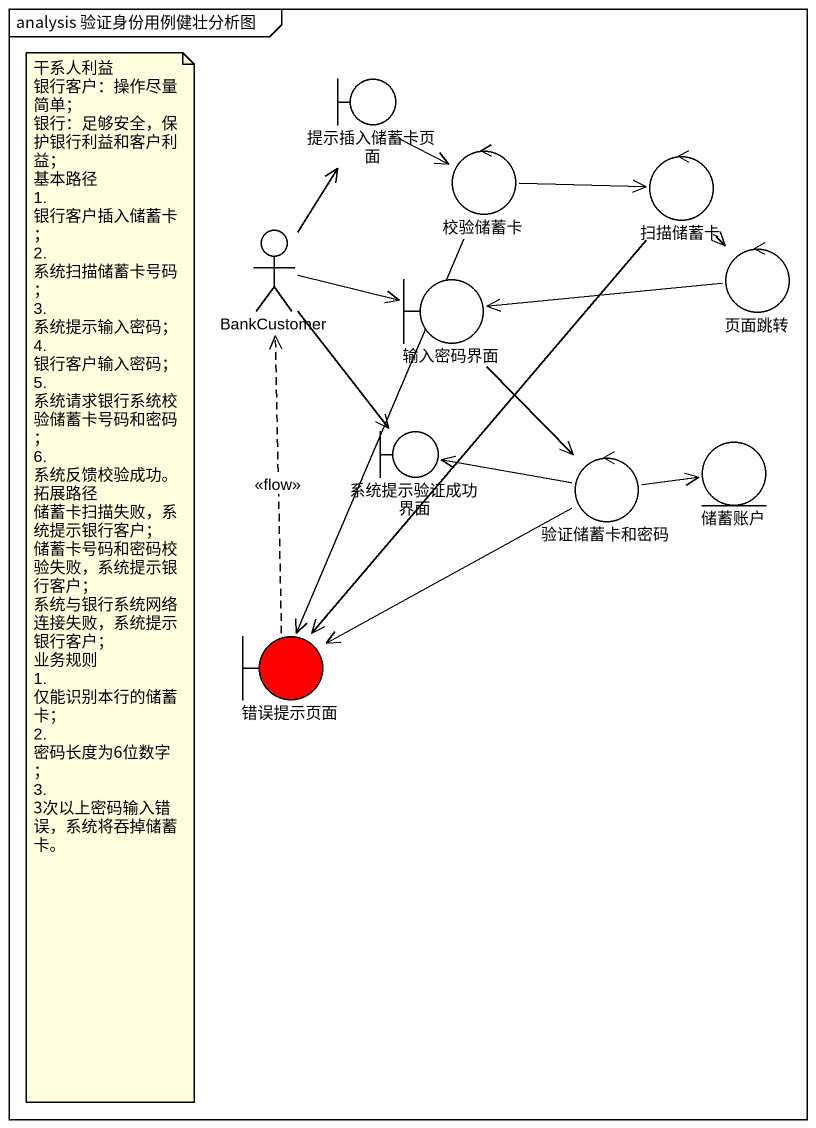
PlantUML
@startuml
mainframe analysis 验证身份用例健壮分析图
boundary 提示插入储蓄卡页面
control 校验储蓄卡
control 扫描储蓄卡
actor BankCustomer
control 页面跳转
boundary 输入密码界面
boundary 系统提示验证成功界面
control 验证储蓄卡和密码
entity 储蓄账户
boundary 错误提示页面 #FF0000
提示插入储蓄卡页面 --> 校验储蓄卡
校验储蓄卡 -right-> 扫描储蓄卡
校验储蓄卡 --> 错误提示页面
扫描储蓄卡 --> 页面跳转
扫描储蓄卡 --> 错误提示页面
BankCustomer -up-> 提示插入储蓄卡页面
BankCustomer -right-> 输入密码界面
BankCustomer --> 系统提示验证成功界面
页面跳转 -left-> 输入密码界面
输入密码界面 --> 验证储蓄卡和密码
验证储蓄卡和密码 -left-> 系统提示验证成功界面
验证储蓄卡和密码 -right-> 储蓄账户
验证储蓄卡和密码 -left-> 错误提示页面
错误提示页面 .up.> BankCustomer : <<flow>>
note as N1
  干系人利益
  银行客户：操作尽量简单；
  银行：足够安全，保护银行利益和客户利益；
  基本路径
  1. 银行客户插入储蓄卡；
  2. 系统扫描储蓄卡号码；
  3. 系统提示输入密码；
  4. 银行客户输入密码；
  5. 系统请求银行系统校验储蓄卡号码和密码；
  6. 系统反馈校验成功。
  拓展路径
  储蓄卡扫描失败，系统提示银行客户；
  储蓄卡号码和密码校验失败，系统提示银行客户；
  系统与银行系统网络连接失败，系统提示银行客户；
  业务规则
  1. 仅能识别本行的储蓄卡；
  2. 密码长度为6位数字；
  3. 3次以上密码输入错误，系统将吞掉储蓄卡。
end note
@enduml
